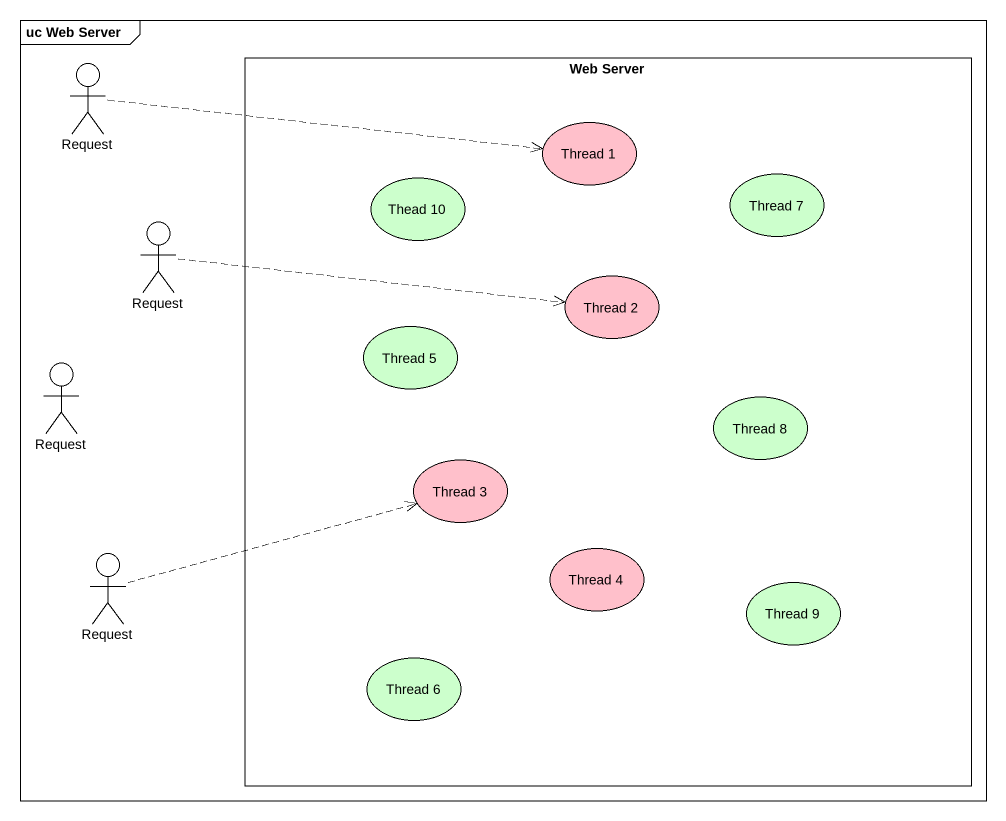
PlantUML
@startuml
mainframe uc Web Server
actor Request
rectangle "Web Server" as Web_Server {
  usecase "Thread 1" as Thread_1 #FFC0CB
  usecase "Thead 10" as Thead_10 #CCFFCC
  usecase "Thread 7" as Thread_7 #CCFFCC
  usecase "Thread 2" as Thread_2 #FFC0CB
  usecase "Thread 5" as Thread_5 #CCFFCC
  usecase "Thread 8" as Thread_8 #CCFFCC
  usecase "Thread 3" as Thread_3 #FFC0CB
  usecase "Thread 4" as Thread_4 #FFC0CB
  usecase "Thread 9" as Thread_9 #CCFFCC
  usecase "Thread 6" as Thread_6 #CCFFCC
}
actor "Request" as Request_2
actor "Request" as Request_3
actor "Request" as Request_4
Request .right.> Thread_1
Request_2 .right.> Thread_2
Request_4 .right.> Thread_3
@enduml
